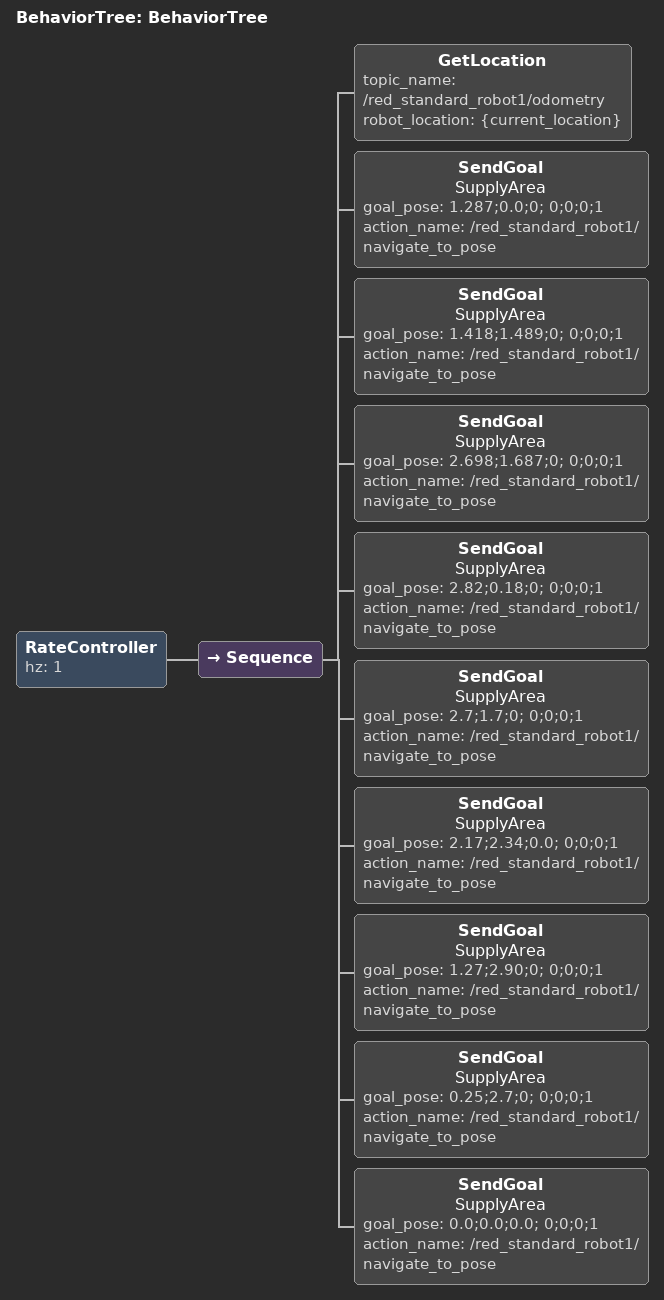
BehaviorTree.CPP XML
<?xml version="1.0" encoding="UTF-8"?>
<root BTCPP_format="4"
      main_tree_to_execute="BehaviorTree">
  <BehaviorTree ID="BehaviorTree">
    <RateController hz="1">
      <Sequence>
        <GetLocation topic_name="/red_standard_robot1/odometry"
                     robot_location="{current_location}"/>
        <SendGoal name="SupplyArea"
                  goal_pose="1.287;0.0;0; 0;0;0;1"
                  action_name="/red_standard_robot1/navigate_to_pose"/>
        <SendGoal name="SupplyArea"
                  goal_pose="1.418;1.489;0; 0;0;0;1"
                  action_name="/red_standard_robot1/navigate_to_pose"/>
        <SendGoal name="SupplyArea"
                  goal_pose="2.698;1.687;0; 0;0;0;1"
                  action_name="/red_standard_robot1/navigate_to_pose"/>
        <SendGoal name="SupplyArea"
                  goal_pose="2.82;0.18;0; 0;0;0;1"
                  action_name="/red_standard_robot1/navigate_to_pose"/>
        <SendGoal name="SupplyArea"
                  goal_pose="2.7;1.7;0; 0;0;0;1"
                  action_name="/red_standard_robot1/navigate_to_pose"/>
        <SendGoal name="SupplyArea"
                  goal_pose="2.17;2.34;0.0; 0;0;0;1"
                  action_name="/red_standard_robot1/navigate_to_pose"/>
        <SendGoal name="SupplyArea"
                  goal_pose="1.27;2.90;0; 0;0;0;1"
                  action_name="/red_standard_robot1/navigate_to_pose"/>
        <SendGoal name="SupplyArea"
                  goal_pose="0.25;2.7;0; 0;0;0;1"
                  action_name="/red_standard_robot1/navigate_to_pose"/>
        <SendGoal name="SupplyArea"
                  goal_pose="0.0;0.0;0.0; 0;0;0;1"
                  action_name="/red_standard_robot1/navigate_to_pose"/>
      </Sequence>
    </RateController>
  </BehaviorTree>

</root>
